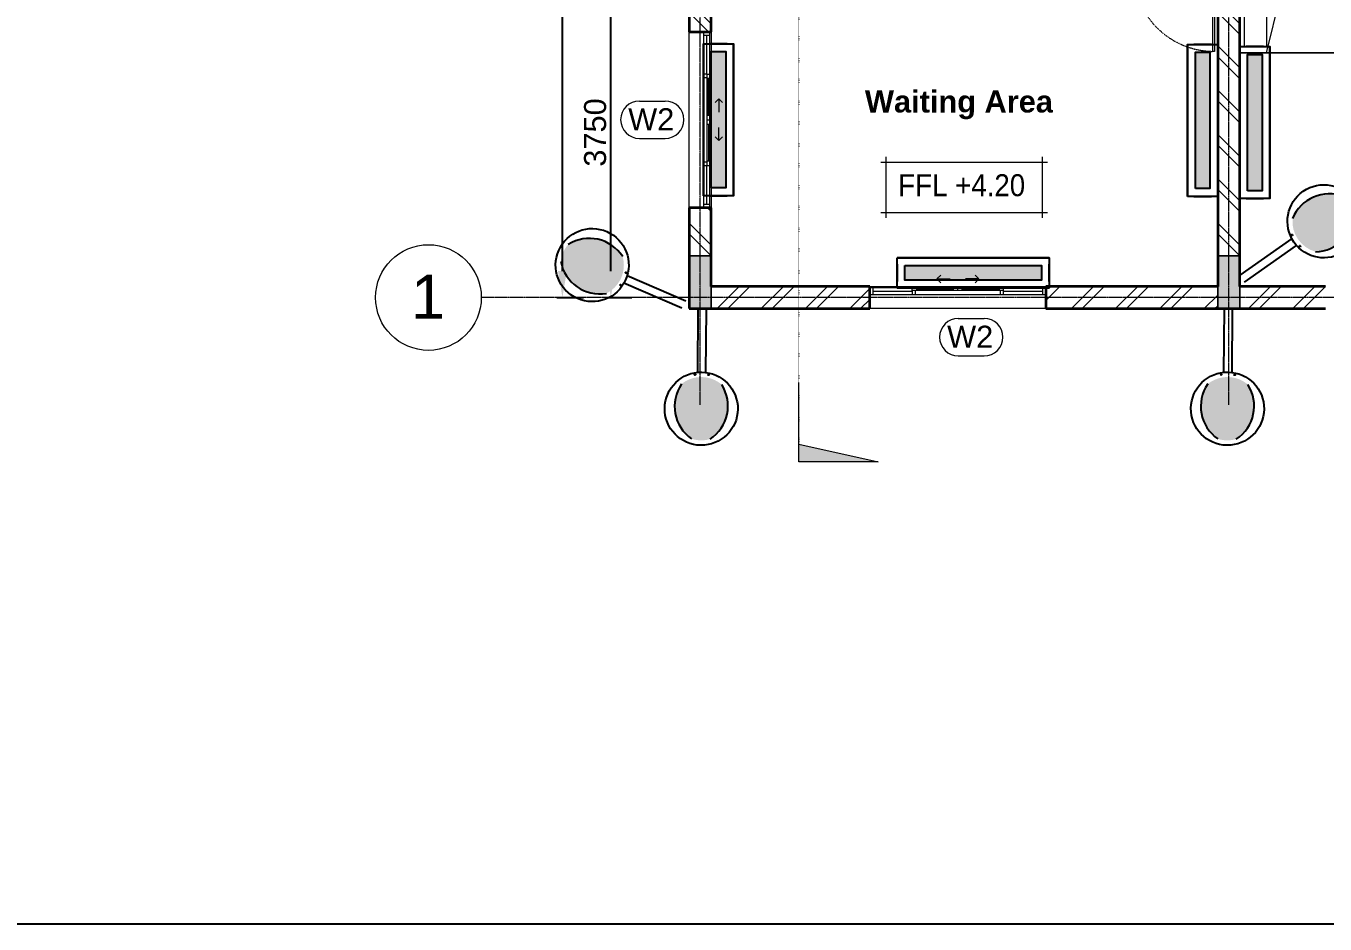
# Model space of a CAD drawing. Header units: millimetres. Extents: x -22696 to 333987, y -7117 to 2643871.
# Drawn here: x 26903 to 41652, y -7117 to 3085 of the extents above; entities that cross this region are included whole.
import ezdxf
from ezdxf.enums import TextEntityAlignment as Align

# ---------------------------------------------------------------- set-up
doc = ezdxf.new("R2010")
doc.units = ezdxf.units.MM
for name, pattern in [('Dash', [6.349999999999998, 3.174999999999999, -3.174999999999999]), ('Dot 2mm', [2, 0, -2]), ('Grid Line', [22.224999999999994, 12.7, -3.174999999999999, 3.174999999999999, -3.174999999999999])]:
    doc.linetypes.add(name, pattern=pattern)
for name, color, linetype, lineweight in [('A_Center_Line', 7, 'Continuous', 9), ('A_Col_Ele', 7, 'Continuous', 18), ('A_Col_Sec', 7, 'Continuous', 35), ('A_Dim1', 7, 'Continuous', 9), ('A_Door_Ele', 7, 'Continuous', 9), ('A_Furniture', 7, 'Continuous', 9), ('A_SEC', 7, 'Continuous', 9), ('A_Text2_5', 7, 'Continuous', 9), ('A_Wall_Ele', 7, 'Continuous', 9), ('A_Wall_Plan', 7, 'Continuous', 35), ('A_Wall_Sec', 7, 'Continuous', 35), ('A_Window_Ele', 7, 'Continuous', 9), ('A_Window_Plan', 7, 'Continuous', 18), ('A_Window_tag', 7, 'Continuous', 9), ('Z-046-A_SPOT_ELEV', 7, 'Continuous', 9)]:
    doc.layers.add(name, color=color, linetype=linetype, lineweight=lineweight)
doc.layers.add('proposed-street-light', color=10, linetype='Continuous')
doc.layers.add('TMS122-2X28', color=241, linetype='Continuous')
doc.styles.add('Arial', font='arial.ttf', dxfattribs={"height": 250})
doc.styles.add('Arial_4', font='arial.ttf', dxfattribs={"height": 499.9999999999995})
doc.styles.add('Arial_6', font='arial.ttf', dxfattribs={"width": 0.9, "height": 250})
doc.styles.add('Arial_B', font='arialbd.ttf', dxfattribs={"height": 249.9999999999997})
doc.styles.add('RS', font='romans.shx')
doc.dimstyles.new('MM_Diagonal_-_2_5mm_Arial', dxfattribs={"dimscale": 304.8, "dimtxt": 255.0648499892426, "dimasz": 0.9842519685039368, "dimexe": 0.7874015748031494, "dimexo": 0.4921259842519684, "dimgap": 0.1640419947506562, "dimtad": 1, "dimdec": 0, "dimzin": 0, "dimdsep": 46, "dimtxsty": 'Arial', "dimsah": 1, "dimcen": 0.09, "dimazin": 0, "dimtfac": 1, "dimtdec": 4, "dimtix": 1, "dimtmove": 0, "dimatfit": 3, "dimfxl": 0, "dimtvp": 1, "dimtolj": 1, "dimtzin": 0, "dimarcsym": 0})

# ---------------------------------------------------------------- blocks, each defined once
blk = doc.blocks.new('MM_Single leaf Flush Door - D1-533154-01-First Floor')
at = {"layer": 'A_Door_Ele'}
for p, q in [((-461.9999999999592, 954.0803256798517), (-441.9999999999551, 954.0803256798517)), ((-461.9999999999563, 24.99999999999524), (-461.9999999999592, 954.0803256798517)), ((-441.9999999999522, 24.9999999999953), (-441.9999999999551, 954.0803256798517)), ((-461.9999999999563, 24.99999999999524), (-441.9999999999522, 24.9999999999953))]:
    blk.add_line(p, q, dxfattribs=at)
at = {"layer": 'A_Door_Ele', "color": 5, "linetype": 'Dash', "lineweight": 18}
blk.add_arc((-461.9999999999616, 29.999999999992), 923.99999999992, 3.180554681463517e-13, 88.75973475392802, dxfattribs=at)
blk = doc.blocks.new('Furniture_Bed_3 - 1372x1905x355mm-Double-553782-01-First Floor')
at = {"layer": 'A_Furniture'}
for p, q in [((-178.5114754098047, 998.0950819671991), (721.4885245901667, 998.0950819671991)), ((-178.5114754098047, -906.9049180328194), (-178.5114754098047, 998.0950819671991)), ((-178.5114754098019, 998.0950819672014), (721.4885245901961, 998.0950819672014)), ((-178.5114754098019, -906.9049180328238), (-178.5114754098019, 998.0950819672014)), ((721.4885245901667, 998.0950819671991), (721.4885245901667, -906.9049180328194)), ((721.4885245901961, -906.9049180328238), (721.4885245901961, 998.0950819672014)), ((721.4885245901961, -602.1049180328027), (-178.511475409802, -384.1825994330899)), ((-102.3114754098302, -602.1049180328027), (645.2885245901823, -602.1049180328027)), ((-102.3114754098302, -856.1049180327972), (-102.3114754098302, -602.1049180328027)), ((645.2885245901823, -856.1049180327972), (645.2885245901823, -602.1049180328027)), ((-102.3114754098302, -856.1049180327972), (645.2885245901823, -856.1049180327972))]:
    blk.add_line(p, q, dxfattribs=at)
blk = doc.blocks.new('MM_Aluminum Sliding window with top fix glass _3x1 Opening_ - W2-532318-01-First Floor')
at = {"layer": 'A_Window_Ele'}
for p, q in [((-237.5518420339657, 210.8266160090145), (-195.1254351627724, 253.2530228802073)), ((-237.5518420339657, 210.8266160090145), (-195.1254351627731, 168.4002091378213)), ((-237.5518420339657, 210.8266160090145), (-87.55184203396581, 210.8266160090145)), ((237.55184203395, 210.8266160090145), (87.55184203394994, 210.8266160090145)), ((237.55184203395, 210.8266160090145), (195.1254351627572, 253.2530228802068)), ((237.55184203395, 210.8266160090145), (195.1254351627574, 168.4002091378213)), ((-518.9999999999868, 110.0000000007802), (-961.9999999999701, 110.0000000007802)), ((-961.9999999999701, 35.00000000076314), (-518.9999999999868, 35.00000000076314)), ((-480.9999999999752, 35.00000000076314), (480.9999999999538, 35.00000000076314)), ((-50.00000000000954, 110.0000000007802), (-469.0000000000066, 110.0000000007802)), ((468.9999999999908, 110.0000000007802), (49.99999999999371, 110.0000000007802)), ((961.999999999975, 110.0000000007802), (518.9999999999922, 110.0000000007802)), ((518.9999999999574, 35.00000000076314), (961.999999999975, 35.00000000076314))]:
    blk.add_line(p, q, dxfattribs=at)
at = {"layer": 'A_Window_Plan'}
for p, q in [((-961.9999999999701, 110.0000000007802), (-1000.000000000008, 110.0000000007802)), ((-1000.000000000008, 35.00000000076314), (-961.9999999999701, 35.00000000076314)), ((-961.9999999999701, 35.00000000076314), (-961.9999999999701, 110.0000000007802)), ((-961.9999999999701, 72.50000000078559), (-518.9999999999868, 72.50000000078559)), ((-518.9999999999868, 78.75000000094266), (-518.9999999999868, 110.0000000007802)), ((-469.0000000000066, 110.0000000007802), (-518.9999999999868, 110.0000000007802)), ((-469.0000000000066, 80.00000000096966), (-518.9999999999868, 80.00000000096966)), ((-480.9999999999752, 78.75000000094266), (-518.9999999999868, 78.75000000094266)), ((-518.9999999999868, 78.75000000094266), (-518.9999999999868, 35.00000000076314)), ((-518.9999999999868, 35.00000000076314), (-480.9999999999752, 35.00000000076314)), ((-480.9999999999752, 35.00000000076314), (-480.9999999999752, 78.75000000094266)), ((-469.0000000000066, 110.0000000007802), (-469.0000000000066, 80.00000000096966)), ((-50.00000000000954, 95.00000000093901), (-469.0000000000066, 95.00000000093901)), ((-50.00000000000954, 80.00000000096966), (-469.0000000000066, 80.00000000096966)), ((-50.00000000000954, 80.00000000096966), (-50.00000000000954, 110.0000000007802)), ((49.99999999999371, 110.0000000007802), (-50.00000000000954, 110.0000000007802)), ((49.99999999999371, 80.00000000096966), (-50.00000000000954, 80.00000000096966)), ((-7.918465882994496e-12, 80.00000000096966), (-7.918465882994496e-12, 110.0000000007802)), ((49.99999999999371, 80.00000000096966), (49.99999999999371, 110.0000000007802)), ((49.99999999999371, 95.00000000092021), (468.9999999999908, 95.00000000092021)), ((468.9999999999908, 80.00000000096966), (49.99999999999371, 80.00000000096966)), ((468.9999999999908, 110.0000000007802), (468.9999999999908, 80.00000000096966)), ((518.9999999999922, 110.0000000007802), (468.9999999999908, 110.0000000007802)), ((518.9999999999922, 80.00000000096966), (468.9999999999908, 80.00000000096966)), ((518.9999999999574, 78.75000000094266), (480.9999999999538, 78.75000000094266)), ((480.9999999999538, 78.75000000094266), (480.9999999999538, 35.00000000076314)), ((480.9999999999538, 35.00000000076314), (518.9999999999574, 35.00000000076314)), ((518.9999999999922, 80.00000000096966), (518.9999999999922, 110.0000000007802)), ((518.9999999999574, 35.00000000076314), (518.9999999999574, 78.75000000094266)), ((518.9999999999574, 72.50000000083945), (961.999999999975, 72.50000000083945)), ((961.999999999975, 110.0000000007802), (961.999999999975, 35.00000000076314)), ((999.999999999992, 110.0000000007802), (961.999999999975, 110.0000000007802)), ((961.999999999975, 35.00000000076314), (999.9999999999923, 35.00000000076314))]:
    blk.add_line(p, q, dxfattribs=at)
blk = doc.blocks.new('Grid - MM_Grid Head - Circle-325942-01-First Floor')
at = {"layer": 'A_Center_Line'}
blk.add_circle((0, 0), 6.000000000000006, dxfattribs=at)
blk = doc.blocks.new('Section - Standard-341952-01-First Floor')
at = {"layer": 'A_SEC'}
blk.add_hatch(color=256, dxfattribs=at).paths.add_polyline_path([(-2, 0), (-2, 8.999999999999984), (-2.643718577388654e-16, 0)])
for p, q in [((-2.643718577388654e-16, 1.057487430955462e-15), (-2, 8.999999999999984)), ((-2, 8.999999999999984), (-2, 0)), ((-2, 4.130810277169772e-18), (7, 6.046989426398986e-19)), ((-2, 0), (-2.643718577388654e-16, 0))]:
    blk.add_line(p, q, dxfattribs=at)
blk = doc.blocks.new('DIMBLOCK33-01-First Floor')
at = {"layer": 'A_Dim1', "color": 0, "lineweight": -2}
for p, q in [((33481.90702880903, 3749.999999999992), (33784.03906316503, 3749.999999999992)), ((33544.03906316503, 299.9999999999892), (33544.03906316503, 3449.999999999992)), ((33481.90702880903, -1.080454945323878e-11), (33784.03906316503, -1.07559629164747e-11))]:
    blk.add_line(p, q, dxfattribs=at)
at = {"layer": 'A_Dim1', "color": 0}
for points in [[(33494.03906316503, 3449.999999999992), (33594.03906316503, 3449.999999999992), (33544.03906316503, 3749.999999999992)], [(33494.03906316503, 299.9999999999892), (33594.03906316503, 299.9999999999892), (33544.03906316503, -1.079455786006694e-11)]]:
    blk.add_solid(points, dxfattribs=at)
at = {"layer": 'Defpoints', "color": 0}
for p in [(33331.90702880903, 3749.999999999992), (33544.03906316503, 3749.999999999992), (33331.90702880903, -1.082867129298393e-11)]:
    blk.add_point(p, dxfattribs=at)
at = {"layer": 'A_Dim1', "color": 0, "insert": (33366.31055020459, 1874.999999999981), "char_height": 250, "width": 922.942349499536, "attachment_point": 5, "rotation": 90, "style": 'Arial'}
blk.add_mtext('\\A1;3750', dxfattribs=at)
blk = doc.blocks.new('DIMBLOCK36-01-First Floor')
at = {"layer": 'A_Dim1', "color": 0, "lineweight": -2}
for p, q in [((32931.90702880903, 11750.00000000001), (33234.03906316503, 11750.00000000001)), ((32994.03906316503, 299.9999999999892), (32994.03906316503, 11450.00000000001)), ((32931.90702880903, -1.080454945323878e-11), (33234.03906316503, -1.07559629164747e-11))]:
    blk.add_line(p, q, dxfattribs=at)
at = {"layer": 'A_Dim1', "color": 0}
for points in [[(32944.03906316503, 11450.00000000001), (33044.03906316503, 11450.00000000001), (32994.03906316503, 11750.00000000001)], [(32944.03906316503, 299.9999999999892), (33044.03906316503, 299.9999999999892), (32994.03906316503, -1.079455786006694e-11)]]:
    blk.add_solid(points, dxfattribs=at)
at = {"layer": 'Defpoints', "color": 0}
for p in [(32781.90702880903, 11750.00000000001), (32994.03906316503, 11750.00000000001), (32781.90702880903, -1.082867129298393e-11)]:
    blk.add_point(p, dxfattribs=at)
at = {"layer": 'A_Dim1', "color": 0, "insert": (32816.3958162346, 5874.999999999987), "char_height": 250, "width": 1153.67793687442, "attachment_point": 5, "rotation": 90, "style": 'Arial'}
blk.add_mtext('\\A1;11750', dxfattribs=at)
blk = doc.blocks.new('Mott Window Tag - Window Tag-512810-01-First Floor')
at = {"layer": 'A_Window_tag'}
for p, q in [((-1.466100000000003, 2.124999999999979), (1.466100000000003, 2.124999999999979)), ((-1.466100000000016, -2.124999999999991), (1.466100000000017, -2.124999999999991))]:
    blk.add_line(p, q, dxfattribs=at)
for centre, radius, start, end in [((-1.466100000000003, -1.524485048911662e-14), 2.124999999999984, 89.99999999999994, 269.9999999999992), ((1.466100000000003, -1.524485048911662e-14), 2.124999999999988, 270.0000000000001, 90.00000000000006)]:
    blk.add_arc(centre, radius, start, end, dxfattribs=at)
blk = doc.blocks.new('Spot Elevations - Rect-324371-01-First Floor')
at = {"layer": 'Z-046-A_SPOT_ELEV'}
for p, q in [((1.850603004172058e-15, -0.6), (1.850603004172058e-15, 6.340000000000001)), ((17.74, -0.6), (17.74, 6.340000000000001)), ((-0.5999999999999984, 5.740000000000001), (18.34000000000001, 5.740000000000001)), ((-0.5999999999999984, 0), (18.34000000000001, 0))]:
    blk.add_line(p, q, dxfattribs=at)
blk = doc.blocks.new('wergfewrte')
at = {"layer": 'proposed-street-light'}
h = blk.add_hatch(color=256, dxfattribs=at)
edge = h.paths.add_edge_path()
edge.add_ellipse((744.6505581538695, -2720.972479568092), major_axis=(-817.5526004762714, -16.26562399387218), ratio=0.9999999995802205, start_angle=230.5684778519763, end_angle=309.4314258332143, ccw=False)
edge.add_ellipse((408.115879249257, -2661.235863572394), major_axis=(-1024.421226715624, -20.38145135913046), ratio=0.9999999995802227, start_angle=124.11348209632041, end_angle=213.476050078199, ccw=False)
edge.add_ellipse((744.6505581936472, -2720.972479709437), major_axis=(-817.5526280481931, -16.2642397328104), ratio=0.99999999958023, start_angle=72.97893843803212, end_angle=107.0211592710103, ccw=False)
edge.add_ellipse((1078.543003396371, -2647.897939297358), major_axis=(-1024.421221689923, -20.38170447501187), ratio=0.9999999995802207, start_angle=326.523831510296, end_angle=415.88639949217463, ccw=False)
at = {"layer": 'proposed-street-light', "lineweight": -2}
for p, q in [((568.2667912919169, -136.6128144366921), (613.4573147737101, -1785.416293405937)), ((779.7397242793013, -150.1134881319849), (824.4017580732616, -1779.634713053028))]:
    blk.add_line(p, q, dxfattribs=at)
at = {"layer": 'proposed-street-light'}
for centre, major_axis, ratio, start_param, end_param in [((744.6505581209021, -2720.972479769185), (-944.5231238408203, -18.7913334046682), 0.9999999995802233, 3.141592271975314, 9.4247775791549), ((1078.543003300954, -2647.897939293847), (-1024.421234242897, -20.38106600005183), 0.9999999995802249, -0.5842687379932723, 0.9754023013502278), ((408.1158793067625, -2661.235863528462), (-1024.421195652406, -20.38300559627655), 0.9999999995802185, 2.166187391581676, 3.725858430925182)]:
    blk.add_ellipse(centre, major_axis=major_axis, ratio=ratio, start_param=start_param, end_param=end_param, dxfattribs=at)
at = {"layer": 'proposed-street-light', "lineweight": -2}
for centre, major_axis, ratio, start_param, end_param in [((553.2583152706757, -1843.144857099163), (-14.75943907472072, -0.2922802564339084), 0.9999999995801117, 3.141684346281179, 9.424869653460766), ((902.2797338656565, -1837.283669166905), (-14.75949561951603, -0.2894107912182443), 0.9999999995803581, 3.14187876150907, 9.425064068688656)]:
    blk.add_ellipse(centre, major_axis=major_axis, ratio=ratio, start_param=start_param, end_param=end_param, dxfattribs=at)
blk = doc.blocks.new('2X36W-MO')
at = {"layer": 'TMS122-2X28', "linetype": 'ByBlock', "lineweight": -2}
h = blk.add_hatch(dxfattribs=at)
h.set_pattern_fill('ANGLE', color=256, style=0)
h.set_pattern_definition([(0, (0, 0), (0, 6.985), [5.08, -1.905]), (90, (0, 0), (-6.985, 4.277078946022131e-16), [5.08, -1.905])])
h.paths.add_polyline_path([(525, 56), (-525, 56), (-525, -56), (525, -56)])
for p, q in [((585, 116), (-585, 116)), ((585, 116), (-585, 116)), ((-585, 116), (585, 116)), ((-585, 67.50000005960464), (-585, -67.50000005960464)), ((-585, 67.50000005960464), (-585, -67.50000005960464)), ((-585, -67.50000005960464), (-585, 67.50000005960464)), ((-585, 67.50000005960464), (-585, 67.50000005960464)), ((-585, 67.50000005960464), (-585, 67.50000005960464)), ((585, -67.50000005960464), (585, 67.50000005960464)), ((585, 67.50000005960464), (585, 67.50000005960464)), ((585, -67.50000005960464), (585, 67.50000005960464)), ((585, 67.50000005960464), (585, 67.50000005960464)), ((585, 67.50000005960464), (585, -67.50000005960464)), ((-585, -67.50000005960464), (-585, -67.50000005960464)), ((-585, -67.50000005960464), (-585, -67.50000005960464)), ((585, -67.50000005960464), (585, -67.50000005960464)), ((585, -67.50000005960464), (585, -67.50000005960464)), ((-585, -116), (585, -116)), ((585, -116), (-585, -116)), ((-585, -116), (585, -116))]:
    blk.add_line(p, q, dxfattribs=at)
for points in [[(-585, 116), (585, 116), (585, -116), (-585, -116)], [(-525, 56), (525, 56), (525, -56), (-525, -56)]]:
    blk.add_lwpolyline(points, close=True, dxfattribs=at)
at = {"layer": 'TMS122-2X28', "linetype": 'ByBlock', "lineweight": -2, "style": 'RS'}
blk.add_attdef('FIX.NO', text='', height=150, dxfattribs=at).set_placement((-50.89716581394896, -253.1082636864885), align=Align.MIDDLE_CENTER)

msp = doc.modelspace()

# ---------------------------------------------------------------- hatches: boundary and pattern name
at = {"layer": 'A_Col_Ele'}
for points in [[(34683.99780517371, -124.9999999999976), (34683.99780517371, 475.0000000000047), (34433.99780517371, 475.0000000000047), (34433.99780517371, -124.9999999999976)], [(40683.99780517372, -125.0000000000149), (40683.99780517371, 474.9999999999873), (40433.99780517371, 474.9999999999786), (40433.99780517371, -125.0000000000149)]]:
    msp.add_hatch(color=9, dxfattribs=at).paths.add_polyline_path(points)
at = {"layer": 'A_Wall_Plan', "lineweight": 9}
h = msp.add_hatch(dxfattribs=at)
h.set_pattern_fill('FP_3', color=8, angle=44.99999999999995, style=0, pattern_type=2)
h.set_pattern_definition([(314.9999999999999, (34433.9975897159, 5875.000227022336), (251.4471713899365, 251.4471713899361), []), (314.9999999999999, (34814.99803712771, 5875.000227022336), (251.4471713899365, 251.4471713899361), [])])
h.paths.add_polyline_path([(34683.99780517371, 475.0000000000047), (34683.99780517371, 1020.000000000002), (34433.99780517371, 1020.000000000002), (34433.99780517371, 475.0000000000047)])
h.paths.add_polyline_path([(34683.99780517371, 3020.000000000006), (34683.99780517371, 3624.99999999999), (34433.99780517372, 3624.99999999999), (34433.99780517371, 3020.000000000006)])
h.paths.add_polyline_path([(34683.99780517371, 3874.999999999994), (34683.99780517372, 7624.999999999999), (34433.99780517373, 7624.999999999999), (34433.99780517372, 3874.999999999994)])
h.paths.add_polyline_path([(34683.99780517372, 7875.000000000003), (34683.99780517372, 8625.000000000015), (34433.99780517373, 8625.000000000015), (34433.99780517373, 7875.000000000003)])
h.paths.add_polyline_path([(34683.99780517373, 10625.00000000001), (34683.99780517373, 11275.00000000003), (34433.99780517373, 11275.00000000003), (34433.99780517373, 10625.00000000001)])
h = msp.add_hatch(dxfattribs=at)
h.set_pattern_fill('FP_7', color=8, angle=44.99999999999995, style=0, pattern_type=2)
h.set_pattern_definition([(314.9999999999999, (40433.99803219605, 5875.000227022329), (251.4471713899365, 251.4471713899361), []), (314.9999999999999, (40814.99777250108, 5874.999519915549), (251.4471713899365, 251.4471713899361), [])])
h.paths.add_polyline_path([(40433.99780517371, 474.9999999999786), (40683.99780517371, 474.9999999999873), (40683.99780517372, 3500.00000000001), (40433.99780517372, 3500.00000000001), (40433.99780517372, 2583.980141317442)])
h.paths.add_polyline_path([(40433.99780517373, 5100.000000000002), (40683.99780517373, 5100.000000000002), (40683.99780517373, 7625.000000000008), (40433.99780517373, 7624.999999999999), (40433.99780517373, 5844.080325071309)])
h.paths.add_polyline_path([(40490.60157875864, 8225.000000000002), (40683.99780517373, 8225.000000000002), (40683.99780517373, 10275), (40433.99780517373, 10275), (40433.99780517373, 8225.000000000002), (40470.45613850706, 8225.000000000002)])
h = msp.add_hatch(dxfattribs=at)
h.set_pattern_fill('FP_17', color=8, angle=-315.0000000000001, style=0, pattern_type=2)
h.set_pattern_definition([(225, (41658.99759809821, 124.999508351028), (251.4471713899361, -251.4471713899365), []), (225, (41658.99759809821, -255.9995248472201), (251.4471713899361, -251.4471713899365), [])])
h.paths.add_polyline_path([(48633.99780517376, -125.0000000000496), (48633.99780517376, 124.9999999999543), (47858.99780517371, 124.9999999999543), (47858.99780517371, -125.0000000000409)])
h.paths.add_polyline_path([(45858.99780517371, -125.0000000000409), (45858.99780517371, 124.9999999999629), (44983.99780517371, 124.9999999999716), (44983.99780517371, -125.0000000000322)])
h.paths.add_polyline_path([(44533.99780517371, -125.0000000000322), (44533.99780517371, 124.9999999999716), (43658.9978051737, 124.9999999999716), (43658.9978051737, -125.0000000000322)])
h.paths.add_polyline_path([(40683.99780517372, -125.0000000000236), (41658.9978051737, -125.0000000000236), (41658.9978051737, 124.9999999999802), (40683.99780517372, 124.9999999999802)])
h.paths.add_polyline_path([(40433.99780517371, -125.0000000000236), (40433.99780517371, 124.9999999999802), (38483.99780517371, 124.9999999999889), (38483.99780517371, -125.0000000000149)])
h.paths.add_polyline_path([(36483.99780517371, -125.0000000000062), (36483.99780517371, 124.9999999999889), (34683.99780517371, 124.9999999999889), (34683.99780517371, -124.9999999999976)])

# ---------------------------------------------------------------- linework, layer by layer
msp.add_lwpolyline([(-22695.91935109347, 32006.28011002019), (53101.80202462524, 32006.28011002019), (53101.80202462524, -7116.907581258565), (-22695.91935109347, -7116.907581258565)], close=True)
at = {"layer": 'A_Center_Line', "color": 8, "linetype": 'Grid Line'}
for p, q in [((34558.9978051737, -1218.223280841549), (34558.99780517372, 14641.05750024892)), ((40558.99780517369, -1218.223280841567), (40558.99780517372, 14641.05750024891)), ((50527.67725345707, -1.082867129298393e-11), (32073.06789107655, -1.082867129298393e-11))]:
    msp.add_line(p, q, dxfattribs=at)
at = {"layer": 'A_Col_Ele', "color": 7}
for p, q in [((34683.99780517371, 474.9999999999991), (34433.99780517371, 474.9999999999981)), ((40683.99780517371, 474.9999999999797), (40433.99780517371, 474.9999999999787)), ((34683.99780517371, -125.0000000000009), (34683.99780517371, 124.9999999999921)), ((40433.99780517371, 124.9999999999736), (40433.99780517371, -125.0000000000213)), ((40683.99780517371, -125.0000000000203), (40683.99780517371, 124.9999999999728))]:
    msp.add_line(p, q, dxfattribs=at)
at = {"layer": 'A_Col_Sec'}
for p, q in [((34433.99780517371, 474.9999999999981), (34433.99780517371, -125.0000000000019)), ((34683.99780517371, 124.9999999999921), (34683.99780517371, 474.9999999999991)), ((40433.99780517371, 474.9999999999787), (40433.99780517371, 124.9999999999735)), ((40683.99780517371, 124.9999999999728), (40683.99780517371, 474.9999999999797)), ((34433.99780517371, -125.0000000000019), (34683.99780517371, -125.0000000000009)), ((40433.99780517371, -125.0000000000213), (40683.99780517371, -125.0000000000203))]:
    msp.add_line(p, q, dxfattribs=at)
at = {"layer": 'A_SEC', "linetype": 'Dot 2mm'}
msp.add_line((35678.13350974347, 14393.76353418453), (35678.13350974347, -1664.936107322068), dxfattribs=at)
at = {"layer": 'A_Wall_Ele', "color": 7}
for p, q in [((34433.99780517371, 1019.999999999996), (34433.99780517372, 3019.999999999995)), ((34683.99780517372, 3019.999999999995), (34683.99780517371, 1019.999999999996)), ((34433.99780517371, 474.9999999999981), (34683.99780517371, 474.9999999999991)), ((40433.99780517371, 474.9999999999786), (40683.99780517371, 474.9999999999797)), ((34683.99780517371, 124.9999999999922), (34683.99780517371, -125.0000000000078)), ((36483.99780517371, 124.9999999999864), (38483.99780517371, 124.9999999999799)), ((40433.99780517371, -125.0000000000264), (40433.99780517371, 124.9999999999736)), ((40683.99780517371, 124.9999999999728), (40683.99780517371, -125.0000000000272)), ((38483.99780517371, -125.0000000000201), (36483.99780517371, -125.0000000000136))]:
    msp.add_line(p, q, dxfattribs=at)
at = {"layer": 'A_Wall_Sec'}
for p, q in [((34433.99780517372, 3624.999999999989), (34433.99780517372, 3019.999999999995)), ((34683.99780517372, 3019.999999999995), (34683.99780517372, 3624.999999999988)), ((40433.99780517371, 3499.999999999999), (40433.99780517371, 474.9999999999786)), ((40683.99780517371, 474.9999999999797), (40683.99780517371, 3499.999999999997)), ((34433.99780517372, 3019.999999999995), (34683.99780517372, 3019.999999999995)), ((34683.99780517371, 1019.999999999996), (34433.99780517371, 1019.999999999996)), ((34433.99780517371, 1019.999999999996), (34433.99780517371, 474.9999999999981)), ((34683.99780517371, 474.9999999999991), (34683.99780517371, 1019.999999999996)), ((36483.99780517371, 124.9999999999864), (34683.99780517371, 124.9999999999922)), ((36483.99780517371, -125.0000000000136), (36483.99780517371, 124.9999999999864)), ((40433.99780517371, 124.9999999999736), (38483.99780517371, 124.9999999999799)), ((38483.99780517371, 124.9999999999799), (38483.99780517371, -125.0000000000201)), ((41658.9978051737, 124.9999999999697), (40683.99780517371, 124.9999999999728)), ((34683.99780517371, -125.0000000000078), (36483.99780517371, -125.0000000000136)), ((38483.99780517371, -125.0000000000201), (40433.99780517371, -125.0000000000264)), ((40683.99780517371, -125.0000000000272), (41658.99780517369, -125.0000000000303))]:
    msp.add_line(p, q, dxfattribs=at)

# ---------------------------------------------------------------- block references
for p, xscale, yscale, zscale, rotation in [((40824.36173964797, -66.49784135987056), 0.4395655328734019, 0.4395655328734019, 0.4395655328734019, 123.4626914955053), ((34554.55862625176, 160.5996951381339), 0.4395655328734018, 0.4395655328734018, 0.4395655328734018, 245.0457522442948), ((34284.12150688202, -56.41128635740515), 0.4395655328734019, 0.4395655328734019, 0.4395655328734019, 358.0329923118377), ((40258.76266332911, -56.41128635742461), 0.4395655328734019, 0.4395655328734019, 0.4395655328734019, 358.0329923118377)]:
    msp.add_blockref('wergfewrte', p, dxfattribs=dict(xscale=xscale, yscale=yscale, zscale=zscale, rotation=rotation))
at = {"layer": 'A_Center_Line', "xscale": 99.99999999999993, "yscale": 99.99999999999993, "zscale": 99.99999999999993, "rotation": 90}
msp.add_blockref('Grid - MM_Grid Head - Circle-325942-01-First Floor', (31473.06789107656, 0), dxfattribs=at)
at = {"layer": 'A_Door_Ele', "rotation": 180}
msp.add_blockref('MM_Single leaf Flush Door - D1-533154-01-First Floor', (39933.99780517371, 3749.99999999999), dxfattribs=at)
at = {"layer": 'A_Furniture', "rotation": 270.0000000000005}
msp.add_blockref('Furniture_Bed_3 - 1372x1905x355mm-Double-553782-01-First Floor', (41590.90272320653, 3501.488524590131), dxfattribs=at)
at = {"layer": 'A_SEC', "extrusion": (0, 0, -1), "xscale": 99.99999999999993, "yscale": 99.99999999999993, "zscale": 99.99999999999993, "rotation": 90.00000000000053}
msp.add_blockref('Section - Standard-341952-01-First Floor', (-35678.13350974347, -1664.936107322066), dxfattribs=at)
at = {"layer": 'A_Window_Ele', "rotation": 269.9999999999999}
msp.add_blockref('MM_Aluminum Sliding window with top fix glass _3x1 Opening_ - W2-532318-01-First Floor', (34558.99780517371, 2019.999999999987), dxfattribs=at)
at = {"layer": 'A_Window_Ele'}
msp.add_blockref('MM_Aluminum Sliding window with top fix glass _3x1 Opening_ - W2-532318-01-First Floor', (37483.99780517372, 0), dxfattribs=at)
at = {"layer": 'A_Window_tag', "xscale": 99.99999999999993, "yscale": 99.99999999999993, "zscale": 99.99999999999993}
for p in [(34014.48222288115, 2019.999999999984), (37635.75761558555, -450.1453701859635)]:
    msp.add_blockref('Mott Window Tag - Window Tag-512810-01-First Floor', p, dxfattribs=at)
at = {"layer": 'TMS122-2X28', "xscale": 1.475156507751813, "yscale": 1.475156507751813, "zscale": 1.475156507751813, "rotation": 90}
for p in [(34765.11596007369, 2019.999999999997), (40262.8796502745, 2011.516651220617), (40855.11596007292, 1987.499999999988)]:
    msp.add_blockref('2X36W-MO', p, dxfattribs=at)
at = {"layer": 'TMS122-2X28', "xscale": 1.475156507751813, "yscale": 1.475156507751813, "zscale": 1.475156507751813}
msp.add_blockref('2X36W-MO', (37657.18158859015, 281.1181548999906), dxfattribs=at)
at = {"layer": 'Z-046-A_SPOT_ELEV', "xscale": 99.99999999999993, "yscale": 99.99999999999993, "zscale": 99.99999999999993}
msp.add_blockref('Spot Elevations - Rect-324371-01-First Floor', (36669.45284602106, 964.7538175975518), dxfattribs=at)

# ---------------------------------------------------------------- texts
at = {"layer": 'A_Center_Line', "insert": (31274.14740898414, 258.3779304830343), "char_height": 499.9999999999995, "width": 481.0124999999995, "attachment_point": 1, "style": 'Arial_4'}
msp.add_mtext('1', dxfattribs=at)
at = {"layer": 'A_Text2_5', "insert": (36429.007438465, 2351.935874538583), "char_height": 249.9999999999997, "width": 2573.416874999997, "attachment_point": 1, "style": 'Arial_B'}
msp.add_mtext('Waiting Area', dxfattribs=at)
at = {"layer": 'A_Window_tag', "char_height": 249.9999999999997, "width": 649.3668749999994, "attachment_point": 1, "style": 'Arial'}
for insert in [(33740.55520431139, 2150.107793990916), (37361.83059701579, -320.0375761950314)]:
    msp.add_mtext('W2', dxfattribs=dict(at, insert=insert))
at = {"layer": 'Z-046-A_SPOT_ELEV', "insert": (36806.55242761102, 1401.083459132373), "char_height": 250, "width": 1710.9610041841, "attachment_point": 1, "line_spacing_factor": 0.9417779076525877, "style": 'Arial_6'}
msp.add_mtext('FFL +4.20', dxfattribs=at)

# ---------------------------------------------------------------- dimensions: what is measured, and where the dimension line sits
at = {"layer": 'A_Dim1'}
for base, p1, p2, override, picture, middle in [((32994.03906316503, 11750.00000000001), (32781.90702880902, -1.082867129298393e-11), (32781.90702880902, 11750), {"dimpost": '<>', "dimfxl": 11750.00000000001}, 'DIMBLOCK36-01-First Floor', (32816.3958162346, 5874.999999999987)), ((33544.03906316503, 3749.999999999992), (33331.90702880902, -1.082867129298393e-11), (33331.90702880902, 3749.99999999999), {"dimpost": '<>', "dimfxl": 3750.000000000001}, 'DIMBLOCK33-01-First Floor', (33366.31055020459, 1874.999999999981))]:
    dim = msp.add_linear_dim(base=base, p1=p1, p2=p2, angle=89.99999999999991, dimstyle='MM_Diagonal_-_2_5mm_Arial', override=override, dxfattribs=at)
    dim.commit()
    dim.dimension.update_dxf_attribs({"geometry": picture, "text_midpoint": middle})

doc.saveas('drawing.dxf')
